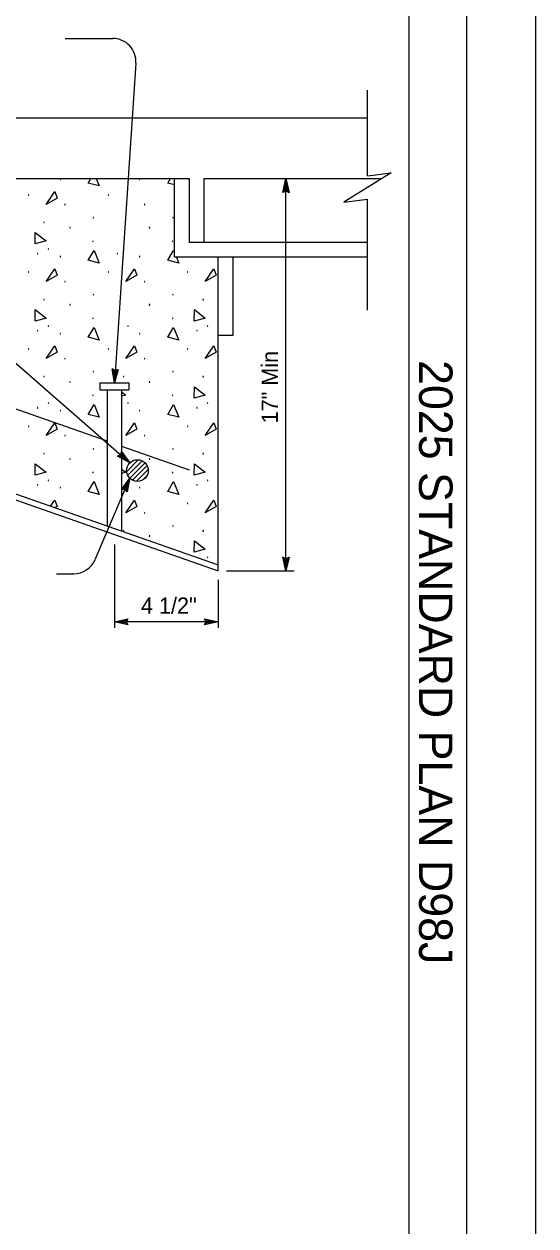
# Model space of a CAD drawing. Extents: x -893 to 867, y -474 to 712.
# Drawn here: x 645 to 867, y -76 to 445 of the extents above; entities that cross this region are included whole.
import ezdxf

# ---------------------------------------------------------------- set-up
doc = ezdxf.new("R2010")
doc.units = 0
for name, color, linetype in [('36 Drainage', 7, 'Continuous'), ('56 Stage 3 Anno', 7, 'Continuous'), ('57 Undefined', 7, 'Continuous'), ('60 Nongeo Data', 7, 'Continuous'), ('border_PLOTTING-ELEMENTS', 7, 'Continuous'), ('border_rw_22x34_Cut_Lines', 7, 'Continuous'), ('border_SHEET', 7, 'Continuous'), ('border_WITHIN-BORDER-anno', 7, 'Continuous')]:
    doc.layers.add(name, color=color, linetype=linetype)

# ---------------------------------------------------------------- blocks, each defined once
blk = doc.blocks.new('AHT')
at = {"layer": '60 Nongeo Data'}
blk.add_lwpolyline([(-5.9055, 1.3189), (0, 0), (-5.9059, -1.3094), (-5.6957, -0.9602), (-1.3693, -0.0035), (-5.6968, 0.9693), (-5.4886, 0.6205), (-2.7193, 0.002), (-5.4858, -0.6114), (-5.2756, -0.2622), (-4.0791, 0.0031), (-5.2799, 0.2713), (-5.1181, 0), (-5.9059, -1.3094), (-5.1181, 0)], close=True, dxfattribs=at)

msp = doc.modelspace()

# ---------------------------------------------------------------- linework, layer by layer
at = {"layer": '36 Drainage'}
for p, q in [((672.76, 376.08), (673.89, 378.02)), ((707.21, 376.08), (708.35, 378.02)), ((710.11, 375.32), (707.21, 376.08))]:
    msp.add_line(p, q, dxfattribs=at)
for points in [[(660.54, 377.61), (660.7, 377.61), (660.7, 377.77), (660.54, 377.77), (660.54, 377.61)], [(676.23, 378.02), (677.53, 374.83), (672.76, 376.08)], [(694.99, 377.61), (695.15, 377.61), (695.15, 377.77), (694.99, 377.77), (694.99, 377.61)], [(646.86, 370.87), (647.03, 370.87), (647.03, 371.04), (646.86, 371.04), (646.86, 370.87)], [(654.51, 366.86), (658.27, 372.39), (659.28, 369.62), (654.51, 366.86)], [(681.31, 370.87), (681.48, 370.87), (681.48, 371.04), (681.31, 371.04), (681.31, 370.87)], [(662.65, 366.73), (662.81, 366.73), (662.81, 366.9), (662.65, 366.9), (662.65, 366.73)], [(697.1, 366.73), (697.26, 366.73), (697.26, 366.9), (697.1, 366.9), (697.1, 366.73)], [(674.9, 361.05), (675.07, 361.05), (675.07, 361.22), (674.9, 361.22), (674.9, 361.05)], [(709.35, 361.05), (709.52, 361.05), (709.52, 361.22), (709.35, 361.22), (709.35, 361.05)], [(653.51, 358.94), (653.68, 358.94), (653.68, 359.11), (653.51, 359.11), (653.51, 358.94)], [(664.74, 356.66), (664.9, 356.66), (664.9, 356.83), (664.74, 356.83), (664.74, 356.66)], [(699.19, 356.66), (699.36, 356.66), (699.36, 356.83), (699.19, 356.83), (699.19, 356.66)], [(674.74, 350.83), (674.91, 350.83), (674.91, 350.99), (674.74, 350.99), (674.74, 350.83)], [(709.19, 350.83), (709.36, 350.83), (709.36, 350.99), (709.19, 350.99), (709.19, 350.83)], [(650.79, 345.43), (650.95, 345.43), (650.95, 345.6), (650.79, 345.6), (650.79, 345.43)], [(655.43, 347.47), (655.59, 347.47), (655.59, 347.63), (655.43, 347.63), (655.43, 347.47)], [(660.54, 344.2), (660.7, 344.2), (660.7, 344.37), (660.54, 344.37), (660.54, 344.2)], [(672.76, 342.68), (675.27, 346.95), (677.53, 341.42), (672.76, 342.68)], [(685.24, 345.43), (685.4, 345.43), (685.4, 345.6), (685.24, 345.6), (685.24, 345.43)], [(694.99, 344.2), (695.15, 344.2), (695.15, 344.37), (694.99, 344.37), (694.99, 344.2)], [(707.21, 342.68), (709.72, 346.95), (710.11, 345.99)], [(710.92, 344.02), (711.98, 341.42), (707.21, 342.68)], [(688.96, 333.45), (692.73, 338.98), (693.73, 336.22), (688.96, 333.45)], [(646.86, 337.47), (647.03, 337.47), (647.03, 337.63), (646.86, 337.63), (646.86, 337.47)], [(662.65, 333.33), (662.81, 333.33), (662.81, 333.5), (662.65, 333.5), (662.65, 333.33)], [(681.31, 337.47), (681.48, 337.47), (681.48, 337.63), (681.31, 337.63), (681.31, 337.47)], [(697.1, 333.33), (697.26, 333.33), (697.26, 333.5), (697.1, 333.5), (697.1, 333.33)], [(715.76, 337.47), (715.93, 337.47), (715.93, 337.63), (715.76, 337.63), (715.76, 337.47)], [(653.51, 325.54), (653.68, 325.54), (653.68, 325.71), (653.51, 325.71), (653.51, 325.54)], [(664.74, 323.26), (664.9, 323.26), (664.9, 323.43), (664.74, 323.43), (664.74, 323.26)], [(674.9, 327.65), (675.07, 327.65), (675.07, 327.82), (674.9, 327.82), (674.9, 327.65)], [(699.19, 323.26), (699.36, 323.26), (699.36, 323.43), (699.19, 323.43), (699.19, 323.26)], [(709.35, 327.65), (709.52, 327.65), (709.52, 327.82), (709.35, 327.82), (709.35, 327.65)], [(722.42, 325.54), (722.58, 325.54), (722.58, 325.71), (722.42, 325.71), (722.42, 325.54)], [(655.43, 314.06), (655.59, 314.06), (655.59, 314.23), (655.43, 314.23), (655.43, 314.06)], [(672.76, 309.27), (675.27, 313.55), (677.53, 308.02), (672.76, 309.27)], [(674.74, 317.42), (674.91, 317.42), (674.91, 317.59), (674.74, 317.59), (674.74, 317.42)], [(689.88, 314.06), (690.04, 314.06), (690.04, 314.23), (689.88, 314.23), (689.88, 314.06)], [(707.21, 309.27), (709.72, 313.55), (711.98, 308.02), (707.21, 309.27)], [(709.19, 317.42), (709.36, 317.42), (709.36, 317.59), (709.19, 317.59), (709.19, 317.42)], [(724.33, 314.06), (724.5, 314.06), (724.5, 314.23), (724.33, 314.23), (724.33, 314.06)], [(650.79, 312.03), (650.95, 312.03), (650.95, 312.2), (650.79, 312.2), (650.79, 312.03)], [(660.54, 310.8), (660.7, 310.8), (660.7, 310.97), (660.54, 310.97), (660.54, 310.8)], [(694.99, 310.8), (695.15, 310.8), (695.15, 310.97), (694.99, 310.97), (694.99, 310.8)], [(719.69, 312.03), (719.86, 312.03), (719.86, 312.2), (719.69, 312.2), (719.69, 312.03)], [(646.86, 304.06), (647.03, 304.06), (647.03, 304.23), (646.86, 304.23), (646.86, 304.06)], [(681.31, 304.06), (681.48, 304.06), (681.48, 304.23), (681.31, 304.23), (681.31, 304.06)], [(688.96, 300.05), (692.73, 305.58), (693.73, 302.82), (688.96, 300.05)], [(715.76, 304.06), (715.93, 304.06), (715.93, 304.23), (715.76, 304.23), (715.76, 304.06)], [(662.65, 299.92), (662.81, 299.92), (662.81, 300.09), (662.65, 300.09), (662.65, 299.92)], [(697.1, 299.92), (697.26, 299.92), (697.26, 300.09), (697.1, 300.09), (697.1, 299.92)], [(653.51, 292.13), (653.68, 292.13), (653.68, 292.3), (653.51, 292.3), (653.51, 292.13)], [(674.9, 294.24), (675.07, 294.24), (675.07, 294.41), (674.9, 294.41), (674.9, 294.24)], [(687.97, 292.13), (688.13, 292.13), (688.13, 292.3), (687.97, 292.3), (687.97, 292.13)], [(709.35, 294.24), (709.52, 294.24), (709.52, 294.41), (709.35, 294.41), (709.35, 294.24)], [(722.42, 292.13), (722.58, 292.13), (722.58, 292.3), (722.42, 292.3), (722.42, 292.13)], [(664.74, 289.85), (664.9, 289.85), (664.9, 290.02), (664.74, 290.02), (664.74, 289.85)], [(699.19, 289.85), (699.36, 289.85), (699.36, 290.02), (699.19, 290.02), (699.19, 289.85)], [(718.65, 282.91), (718.69, 287.87), (723.41, 284.21), (718.65, 282.91)], [(674.74, 284.02), (674.91, 284.02), (674.91, 284.19), (674.74, 284.19), (674.74, 284.02)], [(687.17, 285.59), (688.96, 284.21), (687.17, 283.72)], [(709.19, 284.02), (709.36, 284.02), (709.36, 284.19), (709.19, 284.19), (709.19, 284.02)], [(650.79, 278.63), (650.95, 278.63), (650.95, 278.79), (650.79, 278.79), (650.79, 278.63)], [(655.43, 280.66), (655.59, 280.66), (655.59, 280.83), (655.43, 280.83), (655.43, 280.66)], [(660.54, 277.39), (660.7, 277.39), (660.7, 277.56), (660.54, 277.56), (660.54, 277.39)], [(672.76, 275.87), (675.27, 280.14), (677.53, 274.61), (672.76, 275.87)], [(689.88, 280.66), (690.04, 280.66), (690.04, 280.83), (689.88, 280.83), (689.88, 280.66)], [(694.99, 277.39), (695.15, 277.39), (695.15, 277.56), (694.99, 277.56), (694.99, 277.39)], [(707.21, 275.87), (709.72, 280.14), (711.98, 274.61), (707.21, 275.87)], [(719.69, 278.63), (719.86, 278.63), (719.86, 278.79), (719.69, 278.79), (719.69, 278.63)], [(724.33, 280.66), (724.5, 280.66), (724.5, 280.83), (724.33, 280.83), (724.33, 280.66)], [(646.86, 270.66), (647.03, 270.66), (647.03, 270.83), (646.86, 270.83), (646.86, 270.66)], [(688.96, 266.65), (692.73, 272.18), (693.73, 269.41), (688.96, 266.65)], [(715.76, 270.66), (715.93, 270.66), (715.93, 270.83), (715.76, 270.83), (715.76, 270.66)], [(662.65, 266.52), (662.81, 266.52), (662.81, 266.69), (662.65, 266.69), (662.65, 266.52)], [(697.1, 266.52), (697.26, 266.52), (697.26, 266.69), (697.1, 266.69), (697.1, 266.52)], [(674.9, 260.84), (675.07, 260.84), (675.07, 261.01), (674.9, 261.01), (674.9, 260.84)], [(709.35, 260.84), (709.52, 260.84), (709.52, 261.01), (709.35, 261.01), (709.35, 260.84)], [(653.51, 258.73), (653.68, 258.73), (653.68, 258.9), (653.51, 258.9), (653.51, 258.73)], [(664.74, 256.45), (664.9, 256.45), (664.9, 256.62), (664.74, 256.62), (664.74, 256.45)], [(699.19, 256.45), (699.36, 256.45), (699.36, 256.62), (699.19, 256.62), (699.19, 256.45)], [(722.42, 258.73), (722.58, 258.73), (722.58, 258.9), (722.42, 258.9), (722.42, 258.73)], [(674.74, 250.61), (674.91, 250.61), (674.91, 250.78), (674.74, 250.78), (674.74, 250.61)], [(687.17, 252.19), (688.96, 250.8), (687.17, 250.32)], [(709.19, 250.61), (709.36, 250.61), (709.36, 250.78), (709.19, 250.78), (709.19, 250.61)], [(650.79, 245.22), (650.95, 245.22), (650.95, 245.39), (650.79, 245.39), (650.79, 245.22)], [(655.43, 247.25), (655.59, 247.25), (655.59, 247.42), (655.43, 247.42), (655.43, 247.25)], [(672.76, 242.47), (675.27, 246.74), (677.53, 241.21), (672.76, 242.47)], [(707.21, 242.47), (709.72, 246.74), (711.98, 241.21), (707.21, 242.47)], [(719.69, 245.22), (719.86, 245.22), (719.86, 245.39), (719.69, 245.39), (719.69, 245.22)], [(724.33, 247.25), (724.5, 247.25), (724.5, 247.42), (724.33, 247.42), (724.33, 247.25)], [(660.54, 243.99), (660.7, 243.99), (660.7, 244.16), (660.54, 244.16), (660.54, 243.99)], [(694.99, 243.99), (695.15, 243.99), (695.15, 244.16), (694.99, 244.16), (694.99, 243.99)], [(656.47, 236.12), (658.27, 238.77), (659.28, 236.01), (658.34, 235.46)], [(688.96, 233.24), (692.73, 238.77), (693.73, 236.01), (688.96, 233.24)], [(715.76, 237.25), (715.93, 237.25), (715.93, 237.42), (715.76, 237.42), (715.76, 237.25)], [(697.1, 233.12), (697.26, 233.12), (697.26, 233.28), (697.1, 233.28), (697.1, 233.12)], [(687.97, 225.33), (688.13, 225.33), (688.13, 225.49), (687.97, 225.49), (687.97, 225.33)], [(709.35, 227.44), (709.52, 227.44), (709.52, 227.6), (709.35, 227.6), (709.35, 227.44)], [(722.42, 225.33), (722.58, 225.33), (722.58, 225.49), (722.42, 225.49), (722.42, 225.33)], [(699.19, 223.05), (699.36, 223.05), (699.36, 223.21), (699.19, 223.21), (699.19, 223.05)], [(724.33, 213.85), (724.5, 213.85), (724.5, 214.02), (724.33, 214.02), (724.33, 213.85)]]:
    msp.add_lwpolyline(points, dxfattribs=at)
for points in [[(649.75, 349.72), (649.78, 354.67), (654.51, 351.02)], [(654.51, 333.45), (658.27, 338.98), (659.28, 336.22)], [(723.41, 333.45), (727.18, 338.98), (728.18, 336.22)], [(649.75, 316.31), (649.78, 321.27), (654.51, 317.61)], [(718.65, 316.31), (718.69, 321.27), (723.41, 317.61)], [(654.51, 300.05), (658.27, 305.58), (659.28, 302.82)], [(723.41, 300.05), (727.18, 305.58), (728.18, 302.82)], [(654.51, 266.65), (658.27, 272.18), (659.28, 269.41)], [(723.41, 266.65), (727.18, 272.18), (728.18, 269.41)], [(649.75, 249.5), (649.78, 254.46), (654.51, 250.8)], [(718.65, 249.5), (718.69, 254.46), (723.41, 250.8)], [(723.41, 233.24), (727.18, 238.77), (728.18, 236.01)], [(718.65, 216.1), (718.69, 221.06), (723.41, 217.4)]]:
    msp.add_lwpolyline(points, close=True, dxfattribs=at)
at = {"layer": '56 Stage 3 Anno'}
for p, q in [((662.77, 438.76), (683.38, 438.76)), ((693.35, 428.09), (684.05, 289.57)), ((527.41, 397.86), (690.73, 254.84)), ((758.33, 208.02), (758.33, 378.02)), ((675.68, 212.92), (690.73, 248.21)), ((684.05, 219.47), (684.05, 183.39)), ((659.03, 206.84), (666.49, 206.84)), ((729.05, 204.18), (729.05, 183.39)), ((732.55, 208.02), (761.83, 208.02)), ((729.05, 185.99), (684.05, 185.99))]:
    msp.add_line(p, q, dxfattribs=at)
for points in [[(685.76, 295.38), (684.05, 289.57), (683.14, 295.55), (683.47, 295.32), (684.14, 290.94), (685.4, 295.19), (685.04, 295.01), (684.23, 292.28), (683.81, 295.09), (684.14, 294.85), (684.32, 293.64), (684.67, 294.82), (684.39, 294.68), (683.14, 295.55), (684.39, 294.68)], [(687.16, 259.72), (690.73, 254.84), (685.43, 257.74), (685.82, 257.87), (689.7, 255.74), (687.09, 259.32), (687.01, 258.92), (688.69, 256.63), (686.2, 257.99), (686.59, 258.12), (687.67, 257.53), (686.94, 258.52), (686.88, 258.21), (685.43, 257.74), (686.88, 258.21)], [(687.2, 243.29), (690.73, 248.21), (689.62, 242.26), (689.38, 242.59), (690.2, 246.95), (687.61, 243.35), (688.01, 243.4), (689.67, 245.71), (689.14, 242.92), (688.91, 243.25), (689.13, 244.46), (688.41, 243.46), (688.73, 243.5), (689.62, 242.26), (688.73, 243.5)], [(689.95, 184.67), (684.05, 185.99), (689.95, 187.3), (689.74, 186.95), (685.42, 186), (689.74, 185.02), (689.54, 185.37), (686.77, 185.99), (689.53, 186.6), (689.32, 186.26), (688.13, 185.99), (689.33, 185.72), (689.17, 185.99), (689.95, 187.3), (689.17, 185.99)], [(723.14, 187.31), (729.05, 185.99), (723.14, 184.68), (723.35, 185.03), (727.68, 185.99), (723.35, 186.96), (723.56, 186.61), (726.33, 186), (723.56, 185.38), (723.77, 185.73), (724.97, 186), (723.77, 186.26), (723.93, 185.99), (723.14, 184.68), (723.93, 185.99)]]:
    msp.add_lwpolyline(points, close=True, dxfattribs=at)
for centre, start, end in [((683.38, 428.76), 356.157, 90), ((666.49, 216.84), 270, 336.9063)]:
    msp.add_arc(centre, 10, start, end, dxfattribs=at)
at = {"layer": '60 Nongeo Data'}
for p, q in [((793.61, 379.3), (793.61, 416.28)), ((285.92, 404.35), (793.61, 404.35)), ((285.92, 378.02), (677.93, 378.02)), ((677.93, 378.02), (716.43, 378.02)), ((710.11, 344.02), (710.11, 378.02)), ((716.43, 378.02), (716.43, 350.33)), ((722.74, 378.02), (722.74, 350.33)), ((722.74, 378.02), (799.74, 378.02)), ((379.05, 370.2), (680.92, 264.35)), ((793.61, 321), (793.61, 369.07)), ((793.61, 350.33), (716.43, 350.33)), ((344.05, 345.67), (729.05, 210.67)), ((793.61, 344.02), (710.11, 344.02)), ((729.05, 344.02), (710.11, 344.02)), ((729.05, 310.02), (729.05, 344.02)), ((735.36, 344.02), (735.36, 310.02)), ((344.05, 343.02), (729.05, 208.02)), ((735.36, 310.02), (729.05, 310.02)), ((729.05, 208.02), (729.05, 310.02)), ((677.8, 289.57), (690.3, 289.57)), ((677.8, 289.57), (677.8, 286.45)), ((677.8, 286.45), (690.3, 286.45)), ((680.92, 286.45), (680.92, 227.54)), ((687.17, 286.45), (687.17, 225.35)), ((690.3, 289.57), (690.3, 286.45)), ((687.17, 262.16), (716.43, 251.9)), ((689.39, 251.17), (694.4, 256.18)), ((689.83, 249.5), (696.08, 255.75)), ((690.06, 253.97), (691.6, 255.51)), ((690.71, 248.25), (697.33, 254.87)), ((691.93, 247.35), (698.22, 253.65)), ((693.57, 246.87), (698.7, 252)), ((696.18, 247.36), (698.2, 249.38))]:
    msp.add_line(p, q, dxfattribs=at)
msp.add_lwpolyline([(793.61, 379.3), (803.84, 380.57), (783.39, 367.8), (793.61, 369.07)], dxfattribs=at)
msp.add_circle((694.05, 251.52), 4.69, dxfattribs=at)
at = {"layer": 'border_PLOTTING-ELEMENTS'}
for points in [[(-893.46, -474.04), (866.54, -474.04), (866.54, 711.96), (-893.46, 711.96)], [(-863.46, 668.96), (836.54, 668.96), (836.54, -431.04), (-863.46, -431.04)]]:
    msp.add_lwpolyline(points, close=True, dxfattribs=at)
at = {"layer": 'border_rw_22x34_Cut_Lines'}
msp.add_lwpolyline([(-863.46, 668.96), (836.54, 668.96), (836.54, -431.04), (-863.46, -431.04)], close=True, dxfattribs=at)
at = {"layer": 'border_SHEET'}
msp.add_line((811.54, 643.95), (811.54, -406.05), dxfattribs=at)

# ---------------------------------------------------------------- block references
at = {"layer": '56 Stage 3 Anno', "xscale": 1.0169346246973363, "yscale": 1.0120465700262524}
for p, rotation in [((758.33, 378.02), 90), ((758.33, 208.02), -90)]:
    msp.add_blockref('AHT', p, dxfattribs=dict(at, rotation=rotation))

# ---------------------------------------------------------------- texts
at = {"layer": '57 Undefined'}
msp.add_text('17" Min', height=7, rotation=90, dxfattribs=at).set_placement((754.83, 271.95))
msp.add_text('4 1/2"', height=7, dxfattribs=at).set_placement((695.57, 189.53))
at = {"layer": 'border_WITHIN-BORDER-anno'}
msp.add_text('2025 STANDARD PLAN D98J', height=14.5, rotation=270, dxfattribs=at).set_placement((815.92, 299.41))

doc.saveas('drawing.dxf')
